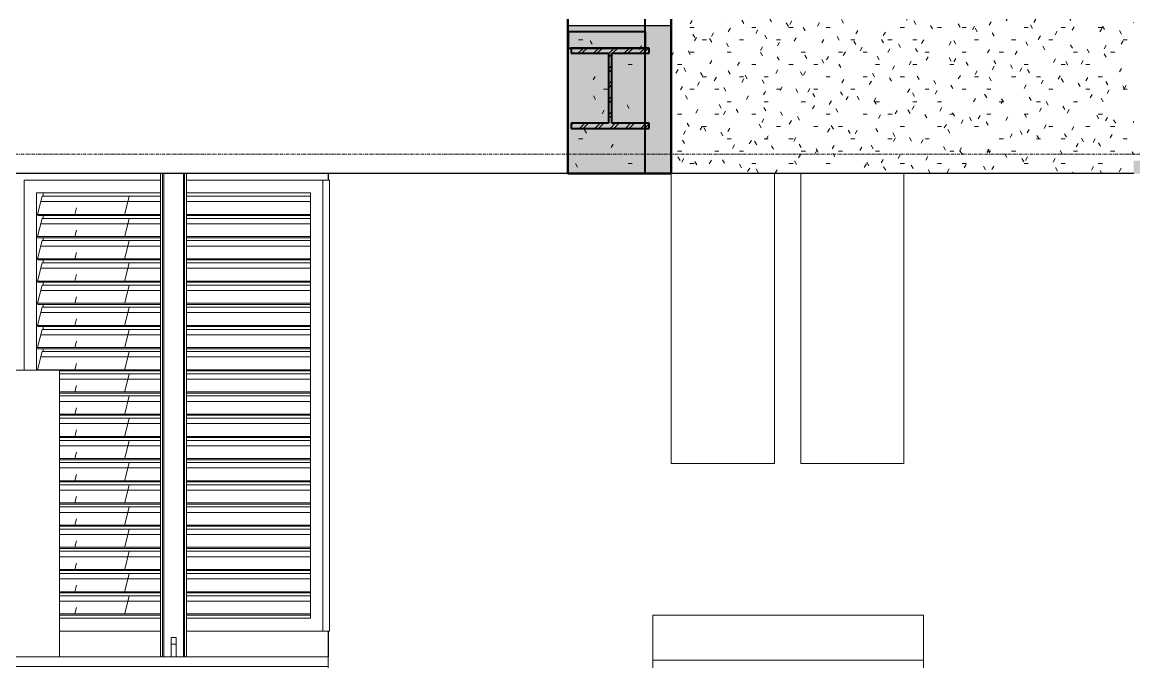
# Model space of a CAD drawing. Header units: inches. Extents: x -675 to 994, y 1246 to 1805.
# Drawn here: x -281.1 to -108.6, y 1481.5 to 1580.7 of the extents above; entities that cross this region are included whole.
import ezdxf

# ---------------------------------------------------------------- set-up
doc = ezdxf.new("R2010")
doc.units = ezdxf.units.IN
doc.header["$MEASUREMENT"] = 0
doc.linetypes.add('Grid Line 1_2_', pattern=[0.875, 0.5, -0.125, 0.125, -0.125])
for name, color, linetype, lineweight in [('A-FLOR-LEVL', 51, 'Continuous', 9), ('A-GENM', 13, 'Continuous', 18), ('A-ROOF', 132, 'Continuous', 25), ('A-ROOF-PATT', 132, 'Continuous', 50), ('A-WALL', 113, 'Continuous', 25), ('P-SANR-FIXT', 6, 'Continuous', 18), ('Q-CASE', 31, 'Continuous', 18), ('S-BEAM', 12, 'Continuous', 25), ('S-COLS', 52, 'Continuous', 18)]:
    doc.layers.add(name, color=color, linetype=linetype, lineweight=lineweight)
pattern_1 = [(0, (-18.091, 3444.242), (7.68, 1.92), [0.634, -5.126, 0.634, -5.126, -30.72]), (0, (-18.091, 3444.242), (7.68, 1.92), [-11.52, 0.634, -10.886, 0.634, -5.126, -13.44]), (0, (-18.091, 3444.242), (7.68, 1.92), [-28.8, 0.634, -3.206, 0.634, -8.966]), (120, (-15.211, 3445.202), (-5.5027688, 5.6910751), [0.634, -5.126, 0.634, -5.126, -30.72]), (120, (-15.211, 3445.202), (-5.5027688, 5.6910751), [-11.52, 0.634, -10.886, 0.634, -5.126, -13.44]), (120, (-15.211, 3445.202), (-5.5027688, 5.6910751), [-28.8, 0.634, -3.206, 0.634, -8.966]), (240, (-14.251, 3449.042), (-2.1772312, -7.6110751), [0.634, -5.126, 0.634, -5.126, -30.72]), (240, (-14.251, 3449.042), (-2.1772312, -7.6110751), [-11.52, 0.634, -10.886, 0.634, -5.126, -13.44]), (240, (-14.251, 3449.042), (-2.1772312, -7.6110751), [-28.8, 0.634, -3.206, 0.634, -8.966])]

# ---------------------------------------------------------------- blocks, each defined once
blk = doc.blocks.new('W-Wide Flange - W12X87-3917424-Section F')
at = {"layer": 'S-BEAM', "lineweight": 9}
h = blk.add_hatch(dxfattribs=at)
h.set_pattern_fill('FP_166', color=256, style=0, pattern_type=2)
h.set_pattern_definition([(45, (-18.091, 3444.242), (-1.1879394, 1.1879394), []), (45, (-18.091, 3446.042), (-1.1879394, 1.1879394), [])])
h.paths.add_polyline_path([(-183.79, 1564.24), (-183.79, 1565.05), (-189.59, 1565.05), (-189.56, 1575.93), (-183.79, 1575.93), (-183.79, 1576.74), (-195.89, 1576.74), (-195.89, 1575.93), (-190.1, 1575.93), (-190.1, 1565.05), (-195.89, 1565.05), (-195.89, 1564.24)], flags=0)
at = {"layer": 'S-BEAM', "color": 250, "lineweight": 40}
for p, q in [((-183.79, 1576.74), (-195.89, 1576.74)), ((-195.89, 1576.74), (-195.89, 1575.93)), ((-183.79, 1575.93), (-183.79, 1576.74)), ((-195.89, 1575.93), (-190.1, 1575.93)), ((-190.1, 1575.93), (-190.1, 1565.05)), ((-189.59, 1565.05), (-189.59, 1575.93)), ((-189.59, 1575.93), (-183.79, 1575.93)), ((-190.1, 1565.05), (-195.89, 1565.05)), ((-195.89, 1565.05), (-195.89, 1564.24)), ((-183.79, 1565.05), (-189.59, 1565.05)), ((-183.79, 1564.24), (-183.79, 1565.05)), ((-195.89, 1564.24), (-183.79, 1564.24))]:
    blk.add_line(p, q, dxfattribs=at)
blk = doc.blocks.new('Nailer - 3_ x 12_1_-3917421-Section F')
at = {"layer": 'S-BEAM', "color": 250, "lineweight": 40}
for p, q in [((-184.34, 1579.24), (-196.34, 1579.24)), ((-196.34, 1579.24), (-196.34, 1576.74)), ((-184.34, 1576.74), (-184.34, 1579.24)), ((-196.34, 1576.74), (-184.34, 1576.74))]:
    blk.add_line(p, q, dxfattribs=at)
blk = doc.blocks.new('HSS - 4X4X1_2-3969867-Section F')
at = {"layer": 'S-COLS', "color": 10}
for p, q in [((-259.11, 1557.24), (-259.11, 1482.24)), ((-256.04, 1482.24), (-256.04, 1557.24))]:
    blk.add_line(p, q, dxfattribs=at)
blk = doc.blocks.new('STRUCT_rvt-1-Section F')
at = {"layer": 'A-ROOF-PATT', "lineweight": 9}
h = blk.add_hatch(dxfattribs=at)
h.set_pattern_fill('FP_167', color=50, style=0, pattern_type=2)
h.set_pattern_definition([(0, (-18.091, 3444.242), (15.36, 3.84), [0.634, -10.886, 0.634, -10.886, -61.44]), (0, (-18.091, 3444.242), (15.36, 3.84), [-23.04, 0.634, -22.406, 0.634, -10.886, -26.88]), (0, (-18.091, 3444.242), (15.36, 3.84), [-57.6, 0.634, -7.046, 0.634, -18.566]), (120, (-12.331, 3446.162), (-11.0055376, 11.38215), [0.634, -10.886, 0.634, -10.886, -61.44]), (120, (-12.331, 3446.162), (-11.0055376, 11.38215), [-23.04, 0.634, -22.406, 0.634, -10.886, -26.88]), (120, (-12.331, 3446.162), (-11.0055376, 11.38215), [-57.6, 0.634, -7.046, 0.634, -18.566]), (240, (-10.411, 3453.842), (-4.3544624, -15.22215), [0.634, -10.886, 0.634, -10.886, -61.44]), (240, (-10.411, 3453.842), (-4.3544624, -15.22215), [-23.04, 0.634, -22.406, 0.634, -10.886, -26.88]), (240, (-10.411, 3453.842), (-4.3544624, -15.22215), [-57.6, 0.634, -7.046, 0.634, -18.566])])
h.paths.add_polyline_path([(-184.38, 1557.24), (-184.38, 1580.24), (-196.38, 1580.24), (-196.38, 1557.24)], flags=0)
h.paths.add_polyline_path([(-105.36, 1557.24), (-37.3, 1557.24), (-37.3, 1580.24), (-108.58, 1580.24), (-108.58, 1557.24)], flags=0)
h = blk.add_hatch(dxfattribs=at)
h.set_pattern_fill('FP_1', color=253, style=0, pattern_type=2)
h.set_pattern_definition(pattern_1)
h.paths.add_polyline_path([(-157.18, 1557.24), (-108.58, 1557.24), (-108.58, 1581.24), (-180.38, 1581.24), (-180.38, 1557.24)], flags=0)
at = {"layer": 'A-FLOR-LEVL', "linetype": 'Grid Line 1_2_'}
blk.add_line((-551.67, 1560.24), (692.79, 1560.24), dxfattribs=at)
at = {"layer": 'A-ROOF', "color": 250, "lineweight": 40}
for p, q in [((-196.38, 1581.24), (-196.38, 1557.24)), ((-184.38, 1557.24), (-184.38, 1581.24)), ((-196.38, 1557.24), (-184.38, 1557.24))]:
    blk.add_line(p, q, dxfattribs=at)
at = {"layer": 'A-ROOF', "color": 90, "lineweight": 30}
for p, q in [((-196.38, 1580.24), (-184.38, 1580.24)), ((-108.58, 1557.24), (-180.38, 1557.24))]:
    blk.add_line(p, q, dxfattribs=at)
at = {"layer": 'S-COLS', "color": 10}
for p, q in [((-259.58, 1557.24), (-259.58, 1482.24)), ((-255.58, 1482.24), (-255.58, 1557.24))]:
    blk.add_line(p, q, dxfattribs=at)
at = {"color": 90, "lineweight": 30}
for name in ['Nailer - 3_ x 12_1_-3917421-Section F', 'W-Wide Flange - W12X87-3917424-Section F', 'HSS - 4X4X1_2-3969867-Section F']:
    blk.add_blockref(name, (0, 0), dxfattribs=at)
blk = doc.blocks.new('BBQ - BBQ-5262705-Section F')
at = {"layer": 'A-GENM'}
for p, q in [((-141.19, 1488.74), (-183.19, 1488.74)), ((-183.19, 1481.74), (-183.19, 1488.74)), ((-141.19, 1488.74), (-141.19, 1481.74)), ((-183.19, 1476.74), (-183.19, 1481.74)), ((-141.19, 1481.74), (-183.19, 1481.74)), ((-141.19, 1481.74), (-141.19, 1476.74)), ((-185.19, 1472.74), (-185.19, 1476.74)), ((-139.19, 1476.74), (-185.19, 1476.74)), ((-139.19, 1476.74), (-139.19, 1472.74)), ((-185.19, 1472.74), (-139.19, 1472.74))]:
    blk.add_line(p, q, dxfattribs=at)
for centre, start, end in [((-176.19, 1474.74), 0, 180), ((-176.19, 1474.74), 180, 0), ((-169.19, 1474.74), 0, 180), ((-169.19, 1474.74), 180, 0), ((-162.19, 1474.74), 0, 180), ((-162.19, 1474.74), 180, 0), ((-155.19, 1474.74), 0, 180), ((-155.19, 1474.74), 180, 0), ((-148.19, 1474.74), 0, 180), ((-148.19, 1474.74), 180, 0)]:
    blk.add_arc(centre, 1.5, start, end, dxfattribs=at)
blk = doc.blocks.new('Shutters frame - 45 Louver - operable-5360613-Section F')
at = {"layer": 'A-GENM', "lineweight": 13}
h = blk.add_hatch(dxfattribs=at)
h.set_pattern_fill('FP_82', color=256, style=0, pattern_type=2)
h.set_pattern_definition([(180, (-256.937, 1552.894), (-0.732, 2.828), []), (75.49, (-256.937, 1552.894), (8.2213, 1.908), [2.922, -20.451]), (75.49, (-271.659, 1555.723), (8.2213, 1.9079), [2.922, -20.451])])
h.paths.add_polyline_path([(-236.33, 1550.91), (-236.33, 1553.74), (-255.58, 1553.74), (-255.58, 1550.91), (-247.86, 1550.91)], flags=0)
h.paths.add_polyline_path([(-278.7, 1550.91), (-259.58, 1550.91), (-259.58, 1553.74), (-277.97, 1553.74)], flags=0)
h = blk.add_hatch(dxfattribs=at)
h.set_pattern_fill('FP_81', color=256, style=0, pattern_type=2)
h.set_pattern_definition([(0, (-257.28, 1550.26), (-0.732, -2.828), []), (284.51, (-257.28, 1550.26), (-5.2932, -9.4053), [2.922, -20.451]), (284.51, (-241.093, 1547.432), (-5.2932, -9.4053), [2.922, -20.451])])
h.paths.add_polyline_path([(-255.58, 1550.74), (-236.33, 1550.74), (-236.33, 1550.91), (-255.58, 1550.91)], flags=0)
h.paths.add_polyline_path([(-260.81, 1550.74), (-259.58, 1550.74), (-259.58, 1550.91), (-278.7, 1550.91), (-278.65, 1550.74)], flags=0)
h = blk.add_hatch(dxfattribs=at)
h.set_pattern_fill('FP_48', color=256, style=0, pattern_type=2)
h.set_pattern_definition([(180, (-256.937, 1549.45), (-0.732, 2.828), []), (75.49, (-256.937, 1549.45), (8.2213, 1.908), [2.922, -20.451]), (75.49, (-271.659, 1552.278), (8.2213, 1.9079), [2.922, -20.451])])
h.paths.add_polyline_path([(-278.7, 1547.47), (-259.58, 1547.47), (-259.58, 1550.3), (-277.97, 1550.3)], flags=0)
h.paths.add_polyline_path([(-255.58, 1547.47), (-236.33, 1547.47), (-236.33, 1550.3), (-255.58, 1550.3), (-255.58, 1547.51)], flags=0)
h = blk.add_hatch(dxfattribs=at)
h.set_pattern_fill('FP_47', color=256, style=0, pattern_type=2)
h.set_pattern_definition([(0, (-257.28, 1546.816), (-0.732, -2.828), []), (284.51, (-257.28, 1546.816), (-5.2932, -9.4053), [2.922, -20.451]), (284.51, (-241.093, 1543.987), (-5.2932, -9.4053), [2.922, -20.451])])
h.paths.add_polyline_path([(-255.58, 1547.29), (-236.33, 1547.29), (-236.33, 1547.47), (-255.58, 1547.47)], flags=0)
h.paths.add_polyline_path([(-260.81, 1547.29), (-259.58, 1547.29), (-259.58, 1547.47), (-278.7, 1547.47), (-278.65, 1547.29)], flags=0)
h = blk.add_hatch(dxfattribs=at)
h.set_pattern_fill('FP_50', color=256, style=0, pattern_type=2)
h.set_pattern_definition([(180, (-256.937, 1546.005), (-0.732, 2.828), []), (75.49, (-256.937, 1546.005), (8.2213, 1.908), [2.922, -20.451]), (75.49, (-271.659, 1548.834), (8.2213, 1.9079), [2.922, -20.451])])
h.paths.add_polyline_path([(-236.33, 1544.03), (-236.33, 1546.85), (-255.58, 1546.85), (-255.58, 1544.03), (-247.86, 1544.03)], flags=0)
h.paths.add_polyline_path([(-278.7, 1544.03), (-259.58, 1544.03), (-259.58, 1546.85), (-277.97, 1546.85)], flags=0)
h = blk.add_hatch(dxfattribs=at)
h.set_pattern_fill('FP_49', color=256, style=0, pattern_type=2)
h.set_pattern_definition([(0, (-257.28, 1543.371), (-0.732, -2.828), []), (284.51, (-257.28, 1543.371), (-5.2932, -9.4053), [2.922, -20.451]), (284.51, (-241.093, 1540.543), (-5.2932, -9.4053), [2.922, -20.451])])
h.paths.add_polyline_path([(-255.58, 1543.85), (-236.33, 1543.85), (-236.33, 1544.03), (-255.58, 1544.03)], flags=0)
h.paths.add_polyline_path([(-260.81, 1543.85), (-259.58, 1543.85), (-259.58, 1544.03), (-278.7, 1544.03), (-278.65, 1543.85)], flags=0)
h = blk.add_hatch(dxfattribs=at)
h.set_pattern_fill('FP_52', color=256, style=0, pattern_type=2)
h.set_pattern_definition([(180, (-256.937, 1542.561), (-0.732, 2.828), []), (75.49, (-256.937, 1542.561), (8.2213, 1.908), [2.922, -20.451]), (75.49, (-271.659, 1545.389), (8.2213, 1.9079), [2.922, -20.451])])
h.paths.add_polyline_path([(-236.33, 1540.58), (-236.33, 1543.41), (-255.58, 1543.41), (-255.58, 1540.58), (-247.86, 1540.58)], flags=0)
h.paths.add_polyline_path([(-278.7, 1540.58), (-259.58, 1540.58), (-259.58, 1543.41), (-277.97, 1543.41)], flags=0)
h = blk.add_hatch(dxfattribs=at)
h.set_pattern_fill('FP_51', color=256, style=0, pattern_type=2)
h.set_pattern_definition([(0, (-257.28, 1539.927), (-0.732, -2.828), []), (284.51, (-257.28, 1539.927), (-5.2932, -9.4053), [2.922, -20.451]), (284.51, (-241.093, 1537.098), (-5.2932, -9.4053), [2.922, -20.451])])
h.paths.add_polyline_path([(-255.58, 1540.4), (-236.33, 1540.4), (-236.33, 1540.58), (-255.58, 1540.58)], flags=0)
h.paths.add_polyline_path([(-260.81, 1540.4), (-259.58, 1540.4), (-259.58, 1540.58), (-278.7, 1540.58), (-278.65, 1540.4)], flags=0)
h = blk.add_hatch(dxfattribs=at)
h.set_pattern_fill('FP_54', color=256, style=0, pattern_type=2)
h.set_pattern_definition([(180, (-256.937, 1539.116), (-0.732, 2.828), []), (75.49, (-256.937, 1539.116), (8.2213, 1.908), [2.922, -20.451]), (75.49, (-271.659, 1541.945), (8.2213, 1.9079), [2.922, -20.451])])
h.paths.add_polyline_path([(-236.33, 1537.14), (-236.33, 1539.96), (-255.58, 1539.96), (-255.58, 1537.14), (-247.86, 1537.14)], flags=0)
h.paths.add_polyline_path([(-260.81, 1537.14), (-259.58, 1537.14), (-259.58, 1539.96), (-277.97, 1539.96), (-278.7, 1537.14)], flags=0)
h = blk.add_hatch(dxfattribs=at)
h.set_pattern_fill('FP_53', color=256, style=0, pattern_type=2)
h.set_pattern_definition([(0, (-257.28, 1536.482), (-0.732, -2.828), []), (284.51, (-257.28, 1536.482), (-5.2932, -9.4053), [2.922, -20.451]), (284.51, (-241.093, 1533.654), (-5.2932, -9.4053), [2.922, -20.451])])
h.paths.add_polyline_path([(-255.58, 1536.96), (-236.33, 1536.96), (-236.33, 1537.14), (-255.58, 1537.14)], flags=0)
h.paths.add_polyline_path([(-260.81, 1536.96), (-259.58, 1536.96), (-259.58, 1537.14), (-278.7, 1537.14), (-278.65, 1536.96)], flags=0)
h = blk.add_hatch(dxfattribs=at)
h.set_pattern_fill('FP_56', color=256, style=0, pattern_type=2)
h.set_pattern_definition([(180, (-256.937, 1535.672), (-0.732, 2.828), []), (75.49, (-256.937, 1535.672), (8.2213, 1.908), [2.922, -20.451]), (75.49, (-271.659, 1538.5), (8.2213, 1.9079), [2.922, -20.451])])
h.paths.add_polyline_path([(-236.33, 1533.69), (-236.33, 1536.52), (-255.58, 1536.52), (-255.58, 1533.69), (-247.86, 1533.69)], flags=0)
h.paths.add_polyline_path([(-278.7, 1533.69), (-259.58, 1533.69), (-259.58, 1536.52), (-277.97, 1536.52)], flags=0)
h = blk.add_hatch(dxfattribs=at)
h.set_pattern_fill('FP_55', color=256, style=0, pattern_type=2)
h.set_pattern_definition([(0, (-257.28, 1533.038), (-0.732, -2.828), []), (284.51, (-257.28, 1533.038), (-5.2932, -9.4053), [2.922, -20.451]), (284.51, (-241.093, 1530.209), (-5.2932, -9.4053), [2.922, -20.451])])
h.paths.add_polyline_path([(-255.58, 1533.52), (-236.33, 1533.52), (-236.33, 1533.69), (-255.58, 1533.69)], flags=0)
h.paths.add_polyline_path([(-260.81, 1533.52), (-259.58, 1533.52), (-259.58, 1533.69), (-278.7, 1533.69), (-278.65, 1533.52)], flags=0)
h = blk.add_hatch(dxfattribs=at)
h.set_pattern_fill('FP_58', color=256, style=0, pattern_type=2)
h.set_pattern_definition([(180, (-256.937, 1532.227), (-0.732, 2.828), []), (75.49, (-256.937, 1532.227), (8.2213, 1.908), [2.922, -20.451]), (75.49, (-271.659, 1535.056), (8.2213, 1.9079), [2.922, -20.451])])
h.paths.add_polyline_path([(-236.33, 1530.25), (-236.33, 1533.08), (-255.58, 1533.08), (-255.58, 1530.25), (-247.86, 1530.25)], flags=0)
h.paths.add_polyline_path([(-278.7, 1530.25), (-259.58, 1530.25), (-259.58, 1533.08), (-277.97, 1533.08)], flags=0)
h = blk.add_hatch(dxfattribs=at)
h.set_pattern_fill('FP_57', color=256, style=0, pattern_type=2)
h.set_pattern_definition([(0, (-257.28, 1529.593), (-0.732, -2.828), []), (284.51, (-257.28, 1529.593), (-5.2932, -9.4053), [2.922, -20.451]), (284.51, (-241.093, 1526.765), (-5.2932, -9.4053), [2.922, -20.451])])
h.paths.add_polyline_path([(-255.58, 1530.07), (-236.33, 1530.07), (-236.33, 1530.25), (-255.58, 1530.25)], flags=0)
h.paths.add_polyline_path([(-260.81, 1530.07), (-259.58, 1530.07), (-259.58, 1530.25), (-278.7, 1530.25), (-278.65, 1530.07)], flags=0)
h = blk.add_hatch(dxfattribs=at)
h.set_pattern_fill('FP_60', color=256, style=0, pattern_type=2)
h.set_pattern_definition([(180, (-256.937, 1528.783), (-0.732, 2.828), []), (75.49, (-256.937, 1528.783), (8.2213, 1.908), [2.922, -20.451]), (75.49, (-271.659, 1531.611), (8.2213, 1.9079), [2.922, -20.451])])
h.paths.add_polyline_path([(-236.33, 1526.8), (-236.33, 1529.63), (-255.58, 1529.63), (-255.58, 1526.8), (-247.86, 1526.8)], flags=0)
h.paths.add_polyline_path([(-278.7, 1526.8), (-259.58, 1526.8), (-259.58, 1529.63), (-277.97, 1529.63)], flags=0)
h = blk.add_hatch(dxfattribs=at)
h.set_pattern_fill('FP_59', color=256, style=0, pattern_type=2)
h.set_pattern_definition([(0, (-257.28, 1526.149), (-0.732, -2.828), []), (284.51, (-257.28, 1526.149), (-5.2932, -9.4053), [2.922, -20.451]), (284.51, (-241.093, 1523.321), (-5.2932, -9.4053), [2.922, -20.451])])
h.paths.add_polyline_path([(-259.58, 1526.63), (-259.58, 1526.8), (-278.7, 1526.8), (-278.68, 1526.74), (-275.28, 1526.74), (-275.28, 1526.63), (-260.81, 1526.63)], flags=0)
h.paths.add_polyline_path([(-236.33, 1526.63), (-236.33, 1526.8), (-255.58, 1526.8), (-255.58, 1526.63), (-247.86, 1526.63)], flags=0)
h = blk.add_hatch(dxfattribs=at)
h.set_pattern_fill('FP_62', color=256, style=0, pattern_type=2)
h.set_pattern_definition([(180, (-256.937, 1525.339), (-0.732, 2.828), []), (75.49, (-256.937, 1525.339), (8.2213, 1.908), [2.922, -20.451]), (75.49, (-271.659, 1528.167), (8.2213, 1.9079), [2.922, -20.451])])
h.paths.add_polyline_path([(-236.33, 1523.36), (-236.33, 1526.19), (-255.58, 1526.19), (-255.58, 1523.36), (-247.86, 1523.36)], flags=0)
h.paths.add_polyline_path([(-275.28, 1523.36), (-259.58, 1523.36), (-259.58, 1526.19), (-275.28, 1526.19)], flags=0)
h = blk.add_hatch(dxfattribs=at)
h.set_pattern_fill('FP_61', color=256, style=0, pattern_type=2)
h.set_pattern_definition([(0, (-257.28, 1522.705), (-0.732, -2.828), []), (284.51, (-257.28, 1522.705), (-5.2932, -9.4053), [2.922, -20.451]), (284.51, (-241.093, 1519.876), (-5.2932, -9.4053), [2.922, -20.451])])
h.paths.add_polyline_path([(-255.58, 1523.18), (-236.33, 1523.18), (-236.33, 1523.36), (-255.58, 1523.36)], flags=0)
h.paths.add_polyline_path([(-260.81, 1523.18), (-259.58, 1523.18), (-259.58, 1523.36), (-275.28, 1523.36), (-275.28, 1523.18)], flags=0)
h = blk.add_hatch(dxfattribs=at)
h.set_pattern_fill('FP_64', color=256, style=0, pattern_type=2)
h.set_pattern_definition([(180, (-256.937, 1521.894), (-0.732, 2.828), []), (75.49, (-256.937, 1521.894), (8.2213, 1.908), [2.922, -20.451]), (75.49, (-271.659, 1524.723), (8.2213, 1.9079), [2.922, -20.451])])
h.paths.add_polyline_path([(-236.33, 1519.91), (-236.33, 1522.74), (-255.58, 1522.74), (-255.58, 1519.91), (-247.86, 1519.91)], flags=0)
h.paths.add_polyline_path([(-260.81, 1519.91), (-259.58, 1519.91), (-259.58, 1522.74), (-275.28, 1522.74), (-275.28, 1519.91)], flags=0)
h = blk.add_hatch(dxfattribs=at)
h.set_pattern_fill('FP_63', color=256, style=0, pattern_type=2)
h.set_pattern_definition([(0, (-257.28, 1519.26), (-0.732, -2.828), []), (284.51, (-257.28, 1519.26), (-5.2932, -9.4053), [2.922, -20.451]), (284.51, (-241.093, 1516.432), (-5.2932, -9.4053), [2.922, -20.451])])
h.paths.add_polyline_path([(-255.58, 1519.74), (-236.33, 1519.74), (-236.33, 1519.91), (-255.58, 1519.91)], flags=0)
h.paths.add_polyline_path([(-260.81, 1519.74), (-259.58, 1519.74), (-259.58, 1519.91), (-275.28, 1519.91), (-275.28, 1519.74)], flags=0)
h = blk.add_hatch(dxfattribs=at)
h.set_pattern_fill('FP_66', color=256, style=0, pattern_type=2)
h.set_pattern_definition([(180, (-256.937, 1518.45), (-0.732, 2.828), []), (75.49, (-256.937, 1518.45), (8.2213, 1.908), [2.922, -20.451]), (75.49, (-271.659, 1521.278), (8.2213, 1.9079), [2.922, -20.451])])
h.paths.add_polyline_path([(-236.33, 1516.47), (-236.33, 1519.3), (-255.58, 1519.3), (-255.58, 1516.47), (-247.86, 1516.47)], flags=0)
h.paths.add_polyline_path([(-260.81, 1516.47), (-259.58, 1516.47), (-259.58, 1519.3), (-275.28, 1519.3), (-275.28, 1516.47)], flags=0)
h = blk.add_hatch(dxfattribs=at)
h.set_pattern_fill('FP_65', color=256, style=0, pattern_type=2)
h.set_pattern_definition([(0, (-257.28, 1515.816), (-0.732, -2.828), []), (284.51, (-257.28, 1515.816), (-5.2932, -9.4053), [2.922, -20.451]), (284.51, (-241.093, 1512.987), (-5.2932, -9.4053), [2.922, -20.451])])
h.paths.add_polyline_path([(-255.58, 1516.29), (-236.33, 1516.29), (-236.33, 1516.47), (-255.58, 1516.47)], flags=0)
h.paths.add_polyline_path([(-260.81, 1516.29), (-259.58, 1516.29), (-259.58, 1516.47), (-275.28, 1516.47), (-275.28, 1516.29)], flags=0)
h = blk.add_hatch(dxfattribs=at)
h.set_pattern_fill('FP_68', color=256, style=0, pattern_type=2)
h.set_pattern_definition([(180, (-256.937, 1515.005), (-0.732, 2.828), []), (75.49, (-256.937, 1515.005), (8.2213, 1.908), [2.922, -20.451]), (75.49, (-271.659, 1517.834), (8.2213, 1.9079), [2.922, -20.451])])
h.paths.add_polyline_path([(-236.33, 1513.03), (-236.33, 1515.85), (-255.58, 1515.85), (-255.58, 1513.03), (-247.86, 1513.03)], flags=0)
h.paths.add_polyline_path([(-275.28, 1513.03), (-259.58, 1513.03), (-259.58, 1515.85), (-275.28, 1515.85)], flags=0)
h = blk.add_hatch(dxfattribs=at)
h.set_pattern_fill('FP_67', color=256, style=0, pattern_type=2)
h.set_pattern_definition([(0, (-257.28, 1512.371), (-0.732, -2.828), []), (284.51, (-257.28, 1512.371), (-5.2932, -9.4053), [2.922, -20.451]), (284.51, (-241.093, 1509.543), (-5.2932, -9.4053), [2.922, -20.451])])
h.paths.add_polyline_path([(-255.58, 1512.85), (-236.33, 1512.85), (-236.33, 1513.03), (-255.58, 1513.03)], flags=0)
h.paths.add_polyline_path([(-260.81, 1512.85), (-259.58, 1512.85), (-259.58, 1513.03), (-275.28, 1513.03), (-275.28, 1512.85)], flags=0)
h = blk.add_hatch(dxfattribs=at)
h.set_pattern_fill('FP_70', color=256, style=0, pattern_type=2)
h.set_pattern_definition([(180, (-256.937, 1511.561), (-0.732, 2.828), []), (75.49, (-256.937, 1511.561), (8.2213, 1.908), [2.922, -20.451]), (75.49, (-271.659, 1514.389), (8.2213, 1.9079), [2.922, -20.451])])
h.paths.add_polyline_path([(-236.33, 1509.58), (-236.33, 1512.41), (-255.58, 1512.41), (-255.58, 1509.58), (-247.86, 1509.58)], flags=0)
h.paths.add_polyline_path([(-260.81, 1509.58), (-259.58, 1509.58), (-259.58, 1512.41), (-275.28, 1512.41), (-275.28, 1509.58)], flags=0)
h = blk.add_hatch(dxfattribs=at)
h.set_pattern_fill('FP_69', color=256, style=0, pattern_type=2)
h.set_pattern_definition([(0, (-257.28, 1508.927), (-0.732, -2.828), []), (284.51, (-257.28, 1508.927), (-5.2932, -9.4053), [2.922, -20.451]), (284.51, (-241.093, 1506.098), (-5.2932, -9.4053), [2.922, -20.451])])
h.paths.add_polyline_path([(-255.58, 1509.4), (-236.33, 1509.4), (-236.33, 1509.58), (-255.58, 1509.58)], flags=0)
h.paths.add_polyline_path([(-260.81, 1509.4), (-259.58, 1509.4), (-259.58, 1509.58), (-275.28, 1509.58), (-275.28, 1509.4)], flags=0)
h = blk.add_hatch(dxfattribs=at)
h.set_pattern_fill('FP_72', color=256, style=0, pattern_type=2)
h.set_pattern_definition([(180, (-256.937, 1508.116), (-0.732, 2.828), []), (75.49, (-256.937, 1508.116), (8.2213, 1.908), [2.922, -20.451]), (75.49, (-271.659, 1510.945), (8.2213, 1.9079), [2.922, -20.451])])
h.paths.add_polyline_path([(-236.33, 1506.14), (-236.33, 1508.96), (-255.58, 1508.96), (-255.58, 1506.14), (-247.86, 1506.14)], flags=0)
h.paths.add_polyline_path([(-275.28, 1506.14), (-259.58, 1506.14), (-259.58, 1508.96), (-275.28, 1508.96)], flags=0)
h = blk.add_hatch(dxfattribs=at)
h.set_pattern_fill('FP_71', color=256, style=0, pattern_type=2)
h.set_pattern_definition([(0, (-257.28, 1505.482), (-0.732, -2.828), []), (284.51, (-257.28, 1505.482), (-5.2932, -9.4053), [2.922, -20.451]), (284.51, (-241.093, 1502.654), (-5.2932, -9.4053), [2.922, -20.451])])
h.paths.add_polyline_path([(-255.58, 1505.96), (-236.33, 1505.96), (-236.33, 1506.14), (-255.58, 1506.14)], flags=0)
h.paths.add_polyline_path([(-260.81, 1505.96), (-259.58, 1505.96), (-259.58, 1506.14), (-275.28, 1506.14), (-275.28, 1505.96)], flags=0)
h = blk.add_hatch(dxfattribs=at)
h.set_pattern_fill('FP_74', color=256, style=0, pattern_type=2)
h.set_pattern_definition([(180, (-256.937, 1504.672), (-0.732, 2.828), []), (75.49, (-256.937, 1504.672), (8.2213, 1.908), [2.922, -20.451]), (75.49, (-271.659, 1507.5), (8.2213, 1.9079), [2.922, -20.451])])
h.paths.add_polyline_path([(-236.33, 1502.69), (-236.33, 1505.52), (-255.58, 1505.52), (-255.58, 1502.69), (-247.86, 1502.69)], flags=0)
h.paths.add_polyline_path([(-260.81, 1502.69), (-259.58, 1502.69), (-259.58, 1505.52), (-275.28, 1505.52), (-275.28, 1502.69)], flags=0)
h = blk.add_hatch(dxfattribs=at)
h.set_pattern_fill('FP_73', color=256, style=0, pattern_type=2)
h.set_pattern_definition([(0, (-257.28, 1502.038), (-0.732, -2.828), []), (284.51, (-257.28, 1502.038), (-5.2932, -9.4053), [2.922, -20.451]), (284.51, (-241.093, 1499.209), (-5.2932, -9.4053), [2.922, -20.451])])
h.paths.add_polyline_path([(-255.58, 1502.52), (-236.33, 1502.52), (-236.33, 1502.69), (-255.58, 1502.69)], flags=0)
h.paths.add_polyline_path([(-260.81, 1502.52), (-259.58, 1502.52), (-259.58, 1502.69), (-275.28, 1502.69), (-275.28, 1502.52)], flags=0)
h = blk.add_hatch(dxfattribs=at)
h.set_pattern_fill('FP_76', color=256, style=0, pattern_type=2)
h.set_pattern_definition([(180, (-256.937, 1501.227), (-0.732, 2.828), []), (75.49, (-256.937, 1501.227), (8.2213, 1.908), [2.922, -20.451]), (75.49, (-271.659, 1504.056), (8.2213, 1.9079), [2.922, -20.451])])
h.paths.add_polyline_path([(-236.33, 1499.25), (-236.33, 1502.08), (-255.58, 1502.08), (-255.58, 1499.25), (-247.86, 1499.25)], flags=0)
h.paths.add_polyline_path([(-275.28, 1499.25), (-259.58, 1499.25), (-259.58, 1502.08), (-275.28, 1502.08)], flags=0)
h = blk.add_hatch(dxfattribs=at)
h.set_pattern_fill('FP_75', color=256, style=0, pattern_type=2)
h.set_pattern_definition([(0, (-257.28, 1498.593), (-0.732, -2.828), []), (284.51, (-257.28, 1498.593), (-5.2932, -9.4053), [2.922, -20.451]), (284.51, (-241.093, 1495.765), (-5.2932, -9.4053), [2.922, -20.451])])
h.paths.add_polyline_path([(-255.58, 1499.07), (-236.33, 1499.07), (-236.33, 1499.25), (-255.58, 1499.25)], flags=0)
h.paths.add_polyline_path([(-260.81, 1499.07), (-259.58, 1499.07), (-259.58, 1499.25), (-275.28, 1499.25), (-275.28, 1499.07)], flags=0)
h = blk.add_hatch(dxfattribs=at)
h.set_pattern_fill('FP_78', color=256, style=0, pattern_type=2)
h.set_pattern_definition([(180, (-256.937, 1497.783), (-0.732, 2.828), []), (75.49, (-256.937, 1497.783), (8.2213, 1.908), [2.922, -20.451]), (75.49, (-271.659, 1500.611), (8.2213, 1.9079), [2.922, -20.451])])
h.paths.add_polyline_path([(-236.33, 1495.8), (-236.33, 1498.63), (-255.58, 1498.63), (-255.58, 1495.8), (-247.86, 1495.8)], flags=0)
h.paths.add_polyline_path([(-275.28, 1495.8), (-259.58, 1495.8), (-259.58, 1498.63), (-275.28, 1498.63)], flags=0)
h = blk.add_hatch(dxfattribs=at)
h.set_pattern_fill('FP_77', color=256, style=0, pattern_type=2)
h.set_pattern_definition([(0, (-257.28, 1495.149), (-0.732, -2.828), []), (284.51, (-257.28, 1495.149), (-5.2932, -9.4053), [2.922, -20.451]), (284.51, (-241.093, 1492.321), (-5.2932, -9.4053), [2.922, -20.451])])
h.paths.add_polyline_path([(-255.58, 1495.63), (-236.33, 1495.63), (-236.33, 1495.8), (-255.58, 1495.8)], flags=0)
h.paths.add_polyline_path([(-260.81, 1495.63), (-259.58, 1495.63), (-259.58, 1495.8), (-275.28, 1495.8), (-275.28, 1495.63)], flags=0)
h = blk.add_hatch(dxfattribs=at)
h.set_pattern_fill('FP_80', color=256, style=0, pattern_type=2)
h.set_pattern_definition([(180, (-256.937, 1494.339), (-0.732, 2.828), []), (75.49, (-256.937, 1494.339), (8.2213, 1.908), [2.922, -20.451]), (75.49, (-271.659, 1497.167), (8.2213, 1.9079), [2.922, -20.451])])
h.paths.add_polyline_path([(-236.33, 1492.36), (-236.33, 1495.19), (-255.58, 1495.19), (-255.58, 1492.36), (-247.86, 1492.36)], flags=0)
h.paths.add_polyline_path([(-260.81, 1492.36), (-259.58, 1492.36), (-259.58, 1495.19), (-275.28, 1495.19), (-275.28, 1492.36)], flags=0)
h = blk.add_hatch(dxfattribs=at)
h.set_pattern_fill('FP_79', color=256, style=0, pattern_type=2)
h.set_pattern_definition([(0, (-257.28, 1491.705), (-0.732, -2.828), []), (284.51, (-257.28, 1491.705), (-5.2932, -9.4053), [2.922, -20.451]), (284.51, (-241.093, 1488.876), (-5.2932, -9.4053), [2.922, -20.451])])
h.paths.add_polyline_path([(-255.58, 1492.18), (-236.33, 1492.18), (-236.33, 1492.36), (-255.58, 1492.36)], flags=0)
h.paths.add_polyline_path([(-260.81, 1492.18), (-259.58, 1492.18), (-259.58, 1492.36), (-275.28, 1492.36), (-275.28, 1492.18)], flags=0)
h = blk.add_hatch(dxfattribs=at)
h.set_pattern_fill('FP_84', color=256, style=0, pattern_type=2)
h.set_pattern_definition([(180, (-256.937, 1490.894), (-0.732, 2.828), []), (75.49, (-256.937, 1490.894), (8.2213, 1.908), [2.922, -20.451]), (75.49, (-271.659, 1493.723), (8.2213, 1.9079), [2.922, -20.451])])
h.paths.add_polyline_path([(-236.33, 1488.91), (-236.33, 1491.74), (-255.58, 1491.74), (-255.58, 1488.91), (-247.86, 1488.91)], flags=0)
h.paths.add_polyline_path([(-275.28, 1488.91), (-259.58, 1488.91), (-259.58, 1491.74), (-275.28, 1491.74)], flags=0)
h = blk.add_hatch(dxfattribs=at)
h.set_pattern_fill('FP_83', color=256, style=0, pattern_type=2)
h.set_pattern_definition([(0, (-257.28, 1488.26), (-0.732, -2.828), []), (284.51, (-257.28, 1488.26), (-5.2932, -9.4053), [2.922, -20.451]), (284.51, (-241.093, 1485.432), (-5.2932, -9.4053), [2.922, -20.451])])
h.paths.add_polyline_path([(-255.58, 1488.74), (-236.33, 1488.74), (-236.33, 1488.91), (-255.58, 1488.91)], flags=0)
h.paths.add_polyline_path([(-260.81, 1488.74), (-259.58, 1488.74), (-259.58, 1488.91), (-275.28, 1488.91), (-275.28, 1488.74)], flags=0)
for p, q in [((-280.76, 1526.74), (-280.76, 1556.24)), ((-280.76, 1556.24), (-259.58, 1556.24)), ((-255.58, 1556.24), (-234.4, 1556.24)), ((-233.36, 1556.24), (-234.4, 1556.24)), ((-234.4, 1556.24), (-234.4, 1486.24)), ((-233.36, 1486.24), (-233.36, 1556.24)), ((-278.83, 1554.24), (-278.83, 1526.74)), ((-259.58, 1554.24), (-278.83, 1554.24)), ((-277.79, 1553.74), (-277.79, 1554.24)), ((-236.33, 1554.24), (-255.58, 1554.24)), ((-236.33, 1488.24), (-236.33, 1554.24)), ((-278.7, 1550.91), (-277.97, 1553.74)), ((-277.97, 1553.74), (-259.58, 1553.74)), ((-255.58, 1553.74), (-236.33, 1553.74)), ((-278.65, 1550.74), (-278.7, 1550.91)), ((-259.58, 1550.91), (-278.7, 1550.91)), ((-259.58, 1550.74), (-278.65, 1550.74)), ((-277.79, 1550.3), (-277.79, 1550.74)), ((-236.33, 1550.91), (-255.58, 1550.91)), ((-236.33, 1550.74), (-255.58, 1550.74)), ((-278.7, 1547.47), (-277.97, 1550.3)), ((-277.97, 1550.3), (-259.58, 1550.3)), ((-255.58, 1550.3), (-236.33, 1550.3)), ((-278.65, 1547.29), (-278.7, 1547.47)), ((-259.58, 1547.47), (-278.7, 1547.47)), ((-259.58, 1547.29), (-278.65, 1547.29)), ((-277.79, 1546.85), (-277.79, 1547.29)), ((-236.33, 1547.47), (-255.58, 1547.47)), ((-236.33, 1547.29), (-255.58, 1547.29)), ((-278.7, 1544.03), (-277.97, 1546.85)), ((-277.97, 1546.85), (-259.58, 1546.85)), ((-255.58, 1546.85), (-236.33, 1546.85)), ((-278.65, 1543.85), (-278.7, 1544.03)), ((-259.58, 1544.03), (-278.7, 1544.03)), ((-259.58, 1543.85), (-278.65, 1543.85)), ((-277.79, 1543.41), (-277.79, 1543.85)), ((-236.33, 1544.03), (-255.58, 1544.03)), ((-236.33, 1543.85), (-255.58, 1543.85)), ((-278.7, 1540.58), (-277.97, 1543.41)), ((-277.97, 1543.41), (-259.58, 1543.41)), ((-255.58, 1543.41), (-236.33, 1543.41)), ((-278.65, 1540.4), (-278.7, 1540.58)), ((-259.58, 1540.58), (-278.7, 1540.58)), ((-259.58, 1540.4), (-278.65, 1540.4)), ((-277.79, 1539.96), (-277.79, 1540.4)), ((-236.33, 1540.58), (-255.58, 1540.58)), ((-236.33, 1540.4), (-255.58, 1540.4)), ((-278.7, 1537.14), (-277.97, 1539.96)), ((-277.97, 1539.96), (-259.58, 1539.96)), ((-255.58, 1539.96), (-236.33, 1539.96)), ((-278.65, 1536.96), (-278.7, 1537.14)), ((-259.58, 1537.14), (-278.7, 1537.14)), ((-259.58, 1536.96), (-278.65, 1536.96)), ((-277.79, 1536.52), (-277.79, 1536.96)), ((-236.33, 1537.14), (-255.58, 1537.14)), ((-236.33, 1536.96), (-255.58, 1536.96)), ((-278.7, 1533.69), (-277.97, 1536.52)), ((-277.97, 1536.52), (-259.58, 1536.52)), ((-255.58, 1536.52), (-236.33, 1536.52)), ((-278.65, 1533.52), (-278.7, 1533.69)), ((-259.58, 1533.69), (-278.7, 1533.69)), ((-259.58, 1533.52), (-278.65, 1533.52)), ((-277.79, 1533.08), (-277.79, 1533.52)), ((-236.33, 1533.69), (-255.58, 1533.69)), ((-236.33, 1533.52), (-255.58, 1533.52)), ((-278.7, 1530.25), (-277.97, 1533.08)), ((-277.97, 1533.08), (-259.58, 1533.08)), ((-255.58, 1533.08), (-236.33, 1533.08)), ((-278.65, 1530.07), (-278.7, 1530.25)), ((-259.58, 1530.25), (-278.7, 1530.25)), ((-259.58, 1530.07), (-278.65, 1530.07)), ((-277.79, 1529.63), (-277.79, 1530.07)), ((-236.33, 1530.25), (-255.58, 1530.25)), ((-236.33, 1530.07), (-255.58, 1530.07)), ((-278.7, 1526.8), (-277.97, 1529.63)), ((-277.97, 1529.63), (-259.58, 1529.63)), ((-255.58, 1529.63), (-236.33, 1529.63)), ((-278.68, 1526.74), (-278.7, 1526.8)), ((-259.58, 1526.8), (-278.7, 1526.8)), ((-259.58, 1526.63), (-275.28, 1526.63)), ((-236.33, 1526.8), (-255.58, 1526.8)), ((-236.33, 1526.63), (-255.58, 1526.63)), ((-275.28, 1526.19), (-259.58, 1526.19)), ((-255.58, 1526.19), (-236.33, 1526.19)), ((-259.58, 1523.36), (-275.28, 1523.36)), ((-259.58, 1523.18), (-275.28, 1523.18)), ((-236.33, 1523.36), (-255.58, 1523.36)), ((-236.33, 1523.18), (-255.58, 1523.18)), ((-275.28, 1522.74), (-259.58, 1522.74)), ((-255.58, 1522.74), (-236.33, 1522.74)), ((-259.58, 1519.91), (-275.28, 1519.91)), ((-259.58, 1519.74), (-275.28, 1519.74)), ((-236.33, 1519.91), (-255.58, 1519.91)), ((-236.33, 1519.74), (-255.58, 1519.74)), ((-275.28, 1519.3), (-259.58, 1519.3)), ((-255.58, 1519.3), (-236.33, 1519.3)), ((-259.58, 1516.47), (-275.28, 1516.47)), ((-259.58, 1516.29), (-275.28, 1516.29)), ((-236.33, 1516.47), (-255.58, 1516.47)), ((-236.33, 1516.29), (-255.58, 1516.29)), ((-275.28, 1515.85), (-259.58, 1515.85)), ((-255.58, 1515.85), (-236.33, 1515.85)), ((-259.58, 1513.03), (-275.28, 1513.03)), ((-259.58, 1512.85), (-275.28, 1512.85)), ((-236.33, 1513.03), (-255.58, 1513.03)), ((-236.33, 1512.85), (-255.58, 1512.85)), ((-275.28, 1512.41), (-259.58, 1512.41)), ((-255.58, 1512.41), (-236.33, 1512.41)), ((-259.58, 1509.58), (-275.28, 1509.58)), ((-259.58, 1509.4), (-275.28, 1509.4)), ((-236.33, 1509.58), (-255.58, 1509.58)), ((-236.33, 1509.4), (-255.58, 1509.4)), ((-275.28, 1508.96), (-259.58, 1508.96)), ((-255.58, 1508.96), (-236.33, 1508.96)), ((-259.58, 1506.14), (-275.28, 1506.14)), ((-259.58, 1505.96), (-275.28, 1505.96)), ((-236.33, 1506.14), (-255.58, 1506.14)), ((-236.33, 1505.96), (-255.58, 1505.96)), ((-275.28, 1505.52), (-259.58, 1505.52)), ((-255.58, 1505.52), (-236.33, 1505.52)), ((-259.58, 1502.69), (-275.28, 1502.69)), ((-259.58, 1502.52), (-275.28, 1502.52)), ((-236.33, 1502.69), (-255.58, 1502.69)), ((-236.33, 1502.52), (-255.58, 1502.52)), ((-275.28, 1502.08), (-259.58, 1502.08)), ((-255.58, 1502.08), (-236.33, 1502.08)), ((-259.58, 1499.25), (-275.28, 1499.25)), ((-259.58, 1499.07), (-275.28, 1499.07)), ((-236.33, 1499.25), (-255.58, 1499.25)), ((-236.33, 1499.07), (-255.58, 1499.07)), ((-275.28, 1498.63), (-259.58, 1498.63)), ((-255.58, 1498.63), (-236.33, 1498.63)), ((-259.58, 1495.8), (-275.28, 1495.8)), ((-259.58, 1495.63), (-275.28, 1495.63)), ((-236.33, 1495.8), (-255.58, 1495.8)), ((-236.33, 1495.63), (-255.58, 1495.63)), ((-275.28, 1495.19), (-259.58, 1495.19)), ((-255.58, 1495.19), (-236.33, 1495.19)), ((-259.58, 1492.36), (-275.28, 1492.36)), ((-259.58, 1492.18), (-275.28, 1492.18)), ((-236.33, 1492.36), (-255.58, 1492.36)), ((-236.33, 1492.18), (-255.58, 1492.18)), ((-275.28, 1491.74), (-259.58, 1491.74)), ((-255.58, 1491.74), (-236.33, 1491.74)), ((-259.58, 1488.91), (-275.28, 1488.91)), ((-259.58, 1488.74), (-275.28, 1488.74)), ((-236.33, 1488.91), (-255.58, 1488.91)), ((-236.33, 1488.74), (-255.58, 1488.74)), ((-275.28, 1488.24), (-259.58, 1488.24)), ((-255.58, 1488.24), (-236.33, 1488.24)), ((-259.58, 1486.24), (-275.28, 1486.24)), ((-234.4, 1486.24), (-255.58, 1486.24)), ((-233.36, 1486.24), (-234.4, 1486.24))]:
    blk.add_line(p, q, dxfattribs=at)
blk = doc.blocks.new('HSS-Hollow Structural Section-Column - HSS4X4X5_16-6060331-Section F')
at = {"layer": 'S-COLS'}
for p, q in [((-355.58, 1557.24), (-355.58, 1482.24)), ((-355.29, 1557.24), (-355.29, 1482.24)), ((-351.87, 1482.24), (-351.87, 1557.24)), ((-351.58, 1482.24), (-351.58, 1557.24))]:
    blk.add_line(p, q, dxfattribs=at)
blk = doc.blocks.new('Circular Hood2 - Circular Hood-5381004-Section F')
at = {"layer": 'A-GENM'}
for p, q in [((-180.34, 1557.24), (-180.34, 1512.24)), ((-164.34, 1512.24), (-164.34, 1557.24)), ((-164.34, 1512.24), (-180.34, 1512.24))]:
    blk.add_line(p, q, dxfattribs=at)
blk = doc.blocks.new('Circular Hood3 - Circular Hood-5381013-Section F')
at = {"layer": 'A-GENM'}
for p, q in [((-160.26, 1557.24), (-160.26, 1512.24)), ((-144.26, 1512.24), (-144.26, 1557.24)), ((-144.26, 1512.24), (-160.26, 1512.24))]:
    blk.add_line(p, q, dxfattribs=at)
blk = doc.blocks.new('Outdoor fire counter - Outdoor fire counter-5395485-Section F')
at = {"layer": 'Q-CASE'}
for p, q in [((-381.58, 1482.24), (-349.58, 1482.24)), ((-381.58, 1480.74), (-381.58, 1482.24)), ((-349.58, 1482.24), (-233.58, 1482.24)), ((-349.58, 1480.74), (-349.58, 1482.24)), ((-233.58, 1480.74), (-233.58, 1482.24)), ((-349.58, 1480.74), (-381.58, 1480.74)), ((-373.58, 1444.24), (-373.58, 1480.74)), ((-351.58, 1444.24), (-351.58, 1480.74)), ((-349.58, 1480.74), (-233.58, 1480.74)), ((-233.58, 1480.74), (-349.58, 1480.74)), ((-233.58, 1444.24), (-233.58, 1480.74)), ((-351.58, 1444.24), (-373.58, 1444.24)), ((-355.58, 1440.24), (-355.58, 1444.24)), ((-328.7, 1444.24), (-351.58, 1444.24)), ((-325.21, 1444.24), (-327, 1444.24)), ((-304.57, 1444.24), (-323.08, 1444.24)), ((-301.08, 1444.24), (-302.87, 1444.24)), ((-268.82, 1444.24), (-298.95, 1444.24)), ((-264.9, 1444.24), (-266.69, 1444.24)), ((-244.69, 1444.24), (-263.2, 1444.24)), ((-240.77, 1444.24), (-242.56, 1444.24)), ((-233.58, 1444.24), (-239.07, 1444.24)), ((-233.58, 1440.24), (-233.58, 1443.74)), ((-355.58, 1440.24), (-373.58, 1440.24)), ((-233.58, 1440.24), (-355.58, 1440.24))]:
    blk.add_line(p, q, dxfattribs=at)
blk = doc.blocks.new('ALA - GENERIC STRETCHABLE RECTANGLE - TV-5816308-Section F')
at = {"layer": 'A-GENM'}
for p, q in [((-335.28, 1526.74), (-275.28, 1526.74)), ((-335.28, 1482.24), (-335.28, 1526.74)), ((-275.28, 1482.24), (-275.28, 1526.74))]:
    blk.add_line(p, q, dxfattribs=at)
blk = doc.blocks.new('BATH SINK FAUCET - BATH SINK FAUCET-3786535-Section F')
at = {"layer": 'P-SANR-FIXT'}
for p, q in [((-257.93, 1485.24), (-257.18, 1485.24)), ((-257.93, 1484.24), (-257.93, 1485.24)), ((-257.18, 1485.24), (-257.18, 1484.24)), ((-257.18, 1484.24), (-257.93, 1484.24)), ((-257.93, 1482.24), (-257.93, 1484.24)), ((-257.18, 1484.24), (-257.18, 1482.24))]:
    blk.add_line(p, q, dxfattribs=at)

msp = doc.modelspace()

# ---------------------------------------------------------------- hatches: boundary and pattern name
at = {"layer": 'A-ROOF-PATT', "lineweight": 5}
h = msp.add_hatch(color=256, dxfattribs=at)
h.paths.add_polyline_path([(-180.375, 1557.24), (-180.375, 1580.24), (-196.375, 1580.24), (-196.375, 1557.24), (-183.088, 1557.24)], flags=0)
h.paths.add_polyline_path([(-82.803, 1557.24), (-82.803, 1559.24), (-108.578, 1559.24), (-108.578, 1557.24), (-105.362, 1557.24)], flags=0)
at = {"layer": 'A-ROOF-PATT', "lineweight": 13}
h = msp.add_hatch(dxfattribs=at)
h.set_pattern_fill('FP_1', color=256, style=0, pattern_type=2)
h.set_pattern_definition(pattern_1)
h.paths.add_polyline_path([(-157.179, 1557.24), (-108.578, 1557.24), (-108.578, 1581.24), (-180.375, 1581.24), (-180.375, 1557.24)], flags=0)

# ---------------------------------------------------------------- linework, layer by layer
at = {"layer": 'A-ROOF', "lineweight": 50}
for p, q in [((-196.375, 1581.24), (-196.375, 1557.24)), ((-180.375, 1557.24), (-180.375, 1581.24)), ((-196.375, 1557.24), (-180.375, 1557.24))]:
    msp.add_line(p, q, dxfattribs=at)
at = {"layer": 'A-ROOF'}
for p, q in [((-196.375, 1580.24), (-180.375, 1580.24)), ((-196.375, 1557.24), (-389.578, 1557.24)), ((-108.578, 1557.24), (-180.375, 1557.24))]:
    msp.add_line(p, q, dxfattribs=at)
at = {"layer": 'A-WALL'}
for p, q in [((-233.578, 1557.24), (-233.578, 1556.24)), ((-233.578, 1486.24), (-233.578, 1482.24))]:
    msp.add_line(p, q, dxfattribs=at)

# ---------------------------------------------------------------- block references
at = {"lineweight": 5}
msp.add_blockref('STRUCT_rvt-1-Section F', (0, 0), dxfattribs=at)
at = {"layer": 'A-GENM'}
for name in ['Shutters frame - 45 Louver - operable-5360613-Section F', 'Circular Hood2 - Circular Hood-5381004-Section F', 'Circular Hood3 - Circular Hood-5381013-Section F', 'ALA - GENERIC STRETCHABLE RECTANGLE - TV-5816308-Section F', 'BBQ - BBQ-5262705-Section F']:
    msp.add_blockref(name, (0, 0), dxfattribs=at)
at = {"layer": 'P-SANR-FIXT'}
msp.add_blockref('BATH SINK FAUCET - BATH SINK FAUCET-3786535-Section F', (0, 0), dxfattribs=at)
at = {"layer": 'Q-CASE'}
msp.add_blockref('Outdoor fire counter - Outdoor fire counter-5395485-Section F', (0, 0), dxfattribs=at)
at = {"layer": 'S-COLS'}
msp.add_blockref('HSS-Hollow Structural Section-Column - HSS4X4X5_16-6060331-Section F', (96, 0), dxfattribs=at)

doc.saveas('drawing.dxf')
